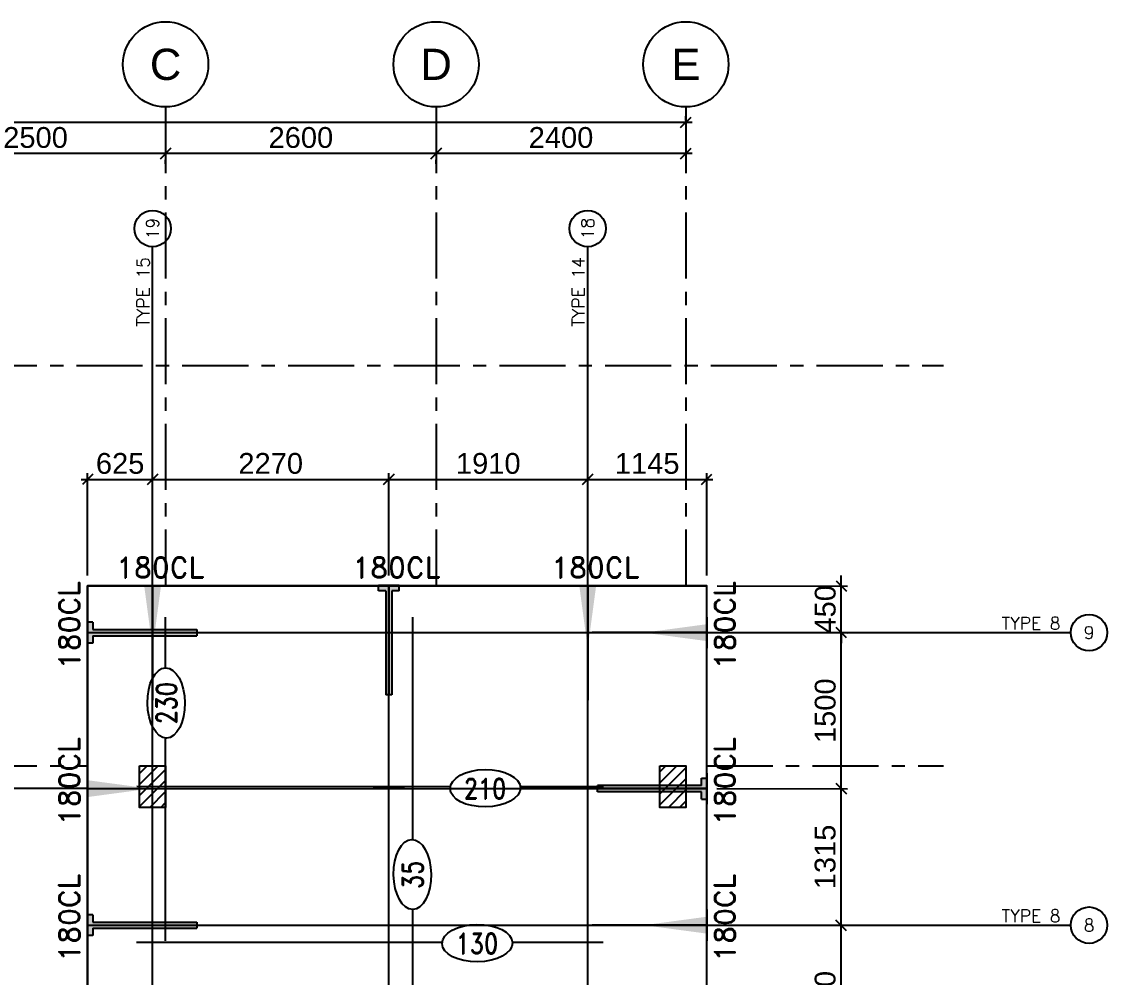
# Model space of a CAD drawing. Header units: centimetres. Extents: x 96271 to 179142, y 9855 to 112216.
# Drawn here: x 149848 to 150892, y 62187 to 63106 of the extents above; entities that cross this region are included whole.
import ezdxf
from ezdxf.enums import TextEntityAlignment as Align

# ---------------------------------------------------------------- set-up
doc = ezdxf.new("R2010")
doc.units = ezdxf.units.CM
doc.header["$LTSCALE"] = 100
doc.header["$MEASUREMENT"] = 0
doc.header["$PDSIZE"] = 0.2
doc.linetypes.add('B-11553-XREF-L+1341.1-00$0$CENTER', pattern=[50.8, 31.75, -6.35, 6.35, -6.35])
doc.layers.get('0').update_dxf_attribs({"linetype": 'CONTINUOUS'})
doc.layers.get('DEFPOINTS').update_dxf_attribs({"linetype": 'CONTINUOUS'})
for name, color, linetype in [('B-11553-XREF-L+1341.1-00$0$CCL-COLUMN', 4, 'CONTINUOUS'), ('B-11553-XREF-L+1341.1-00$0$CCL-COLUMN HATCH', 8, 'CONTINUOUS'), ('B-11553-XREF-L+1341.1-00$0$CCL-GRID BUBBLES', 7, 'CONTINUOUS'), ('B-11553-XREF-L+1341.1-00$0$CCL-GRID DIM', 3, 'CONTINUOUS'), ('B-11553-XREF-L+1341.1-00$0$CCL-GRID LINE', 8, 'B-11553-XREF-L+1341.1-00$0$CENTER'), ('B-11553-XREF-L+1341.1-00$0$CCL-SLAB EDGE', 1, 'CONTINUOUS'), ('CCL-TENDON 1 HORIZONTAL', 7, 'CONTINUOUS'), ('CCL-TENDON 1 VERTICAL', 7, 'CONTINUOUS'), ('CCL-TENDON DIM-H', 7, 'CONTINUOUS'), ('CCL-TENDON DIM-V', 1, 'CONTINUOUS'), ('CCL-TENDON HEIGHT-H', 4, 'CONTINUOUS'), ('CCL-TENDON HEIGHT-V', 4, 'CONTINUOUS'), ('CCL-TENDON TYPE-H', 3, 'CONTINUOUS'), ('CCL-TENDON TYPE-V', 3, 'CONTINUOUS'), ('CCL-TENDON-H', 8, 'CONTINUOUS'), ('CCL-TENDON-V', 8, 'CONTINUOUS'), ('cclBeamSlab', 7, 'CONTINUOUS'), ('Giff_Tendon_TendSched', 3, 'CONTINUOUS')]:
    doc.layers.add(name, color=color, linetype=linetype)
doc.styles.add('B-11553-XREF-L+1341.1-00$0$B961-5473-XREF-L8 TO L11$0$style1', font='sanss___.ttf')
doc.styles.add('B-11553-XREF-L+1341.1-00$0$style1', font='sanss___.ttf')
doc.styles.add('ROMAND', font='romand.shx', dxfattribs={"height": 10})
doc.styles.add('ROMANS_PROG', font='ROMANS.shx')
doc.styles.add('style1', font='sanss___.ttf')
doc.dimstyles.new('B-11553-XREF-L+1341.1-00$0$B961-5473-XREF-L8 TO L11$0$CCL-100', dxfattribs={"dimtxt": 200, "dimasz": 100, "dimexe": 60, "dimexo": 100, "dimgap": 50, "dimtad": 1, "dimdec": 0, "dimrnd": 5, "dimdsep": 46, "dimtxsty": 'B-11553-XREF-L+1341.1-00$0$B961-5473-XREF-L8 TO L11$0$style1', "dimblk": 'B-11553-XREF-L+1341.1-00$0$B961-5473-XREF-L8 TO L11$0$_Oblique', "dimcen": 90, "dimdle": 60, "dimclrd": 256, "dimclre": 256, "dimclrt": 2, "dimadec": 0, "dimazin": 0, "dimtfac": 1, "dimtdec": 0, "dimtix": 1, "dimtmove": 1, "dimatfit": 3, "dimfxl": 1, "dimtolj": 1, "dimarcsym": 0})
doc.dimstyles.new('CCL-100', dxfattribs={"dimtxt": 200, "dimasz": 100, "dimexe": 60, "dimexo": 100, "dimgap": 50, "dimtad": 1, "dimdec": 0, "dimrnd": 5, "dimdsep": 46, "dimtxsty": 'style1', "dimblk": 'OBLIQUE', "dimcen": 90, "dimdle": 60, "dimclrd": 256, "dimclre": 8, "dimclrt": 7, "dimadec": 0, "dimazin": 0, "dimtfac": 1, "dimtdec": 0, "dimtix": 1, "dimtmove": 1, "dimatfit": 3, "dimfxl": 1, "dimtolj": 1, "dimarcsym": 0})

# ---------------------------------------------------------------- blocks, each defined once
blk = doc.blocks.new('ccl-gu-dead_end')
h = blk.add_hatch(color=7)
h.paths.add_polyline_path([(1050, 0), (1050, 30), (50, 30), (50, 100), (0, 100), (0, 0)])
h.paths.add_polyline_path([(1050, -30), (1050, 0), (0, 0), (0, -100), (50, -100), (50, -30)])
at = {"color": 7}
for p, q in [((0, 100), (0, -100)), ((50, 100), (0, 100)), ((0, 0), (1050, 0)), ((50, 100), (50, 30)), ((50, 30), (1050, 30)), ((1050, 30), (1050, -30)), ((50, -100), (0, -100)), ((50, -30), (1050, -30)), ((50, -30), (50, -100))]:
    blk.add_line(p, q, dxfattribs=at)
blk = doc.blocks.new('ccl-gu-live_end')
at = {"color": 7}
blk.add_line((0, 0), (1100, 0), dxfattribs=at)
blk.add_solid([(603, 0), (0, 81), (0, -81)], dxfattribs=at)
blk = doc.blocks.new('2-v', base_point=(14997, 14598.9))
at = {"layer": 'CCL-TENDON-V'}
blk.add_lwpolyline([(14997, 14598.9), (14997, 15592.6), (14997, 17942.4), (14998.75, 18915.5), (15000.5, 19888.6), (14997, 21867.6), (14997, 23280.1), (14997, 24692.6), (14997, 25127.63), (14997, 26012.28), (14997, 26622.6)], dxfattribs=at)
at = {"layer": 'CCL-TENDON TYPE-V'}
for name, p, rotation in [('ccl-gu-live_end', (14997, 26622.6), 270), ('ccl-gu-dead_end', (14997, 14598.9), 90)]:
    blk.add_blockref(name, p, dxfattribs=dict(at, rotation=rotation))
blk = doc.blocks.new('3-v', base_point=(17022, 15242.6))
at = {"layer": 'CCL-TENDON-V'}
blk.add_lwpolyline([(17022, 15242.6), (17060.86, 15891.96), (17098.74, 16525.13), (17158.6, 17525.4), (17179.8, 17970.94), (17210.52, 18616.74), (17228.9, 19003.08), (17267.2, 19808.1), (17267.2, 20833), (17267.2, 21857.8), (17267.2, 23264.3), (17267.2, 24670.8), (17267.2, 25110.74), (17267.2, 26005.39), (17267.2, 26622.6)], dxfattribs=at)
at = {"layer": 'CCL-TENDON TYPE-V'}
for name, p, rotation in [('ccl-gu-dead_end', (17267.2, 26622.6), 270), ('ccl-gu-live_end', (17022, 15242.6), 86.5753021620002)]:
    blk.add_blockref(name, p, dxfattribs=dict(at, rotation=rotation))
blk = doc.blocks.new('ccl-Tend-Chair-Height-Text')
at = {"color": 4}
blk.add_ellipse((469, 6), major_axis=(469, 6), ratio=0.532883, dxfattribs=at)
at = {"color": 3, "style": 'ROMAND', "width": 0.8}
blk.add_attdef('CHAIR_HT', text='', height=275, dxfattribs=at).set_placement((466, 0), align=Align.MIDDLE)
blk = doc.blocks.new('4-v', base_point=(19178.7, 19692.6))
at = {"layer": 'CCL-TENDON-V'}
blk.add_lwpolyline([(19178.7, 19692.6), (19178.7, 20797.08), (19178.7, 21709.1), (19178.7, 23190), (19178.7, 24670.8), (19178.7, 25110.74), (19178.7, 26005.39), (19178.7, 26622.6)], dxfattribs=at)
at = {"layer": 'CCL-TENDON TYPE-V'}
for name, p, rotation in [('ccl-gu-live_end', (19178.7, 26622.6), 270), ('ccl-gu-dead_end', (19178.7, 19692.6), 90)]:
    blk.add_blockref(name, p, dxfattribs=dict(at, rotation=rotation))
blk = doc.blocks.new('14-h', base_point=(14372, 23357.8))
at = {"layer": 'CCL-TENDON-H'}
blk.add_lwpolyline([(14372, 23357.8), (15122, 23357.8), (15865.68, 23357.8), (16534.9, 23357.8), (17497, 23357.8), (18339.25, 23357.8), (19250.29, 23357.8), (20322, 23357.8)], dxfattribs=at)
at = {"layer": 'CCL-TENDON TYPE-H'}
blk.add_blockref('ccl-gu-dead_end', (14372, 23357.8), dxfattribs=at)
at = {"layer": 'CCL-TENDON TYPE-H', "rotation": 180}
blk.add_blockref('ccl-gu-live_end', (20322, 23357.8), dxfattribs=at)
blk = doc.blocks.new('15-h', base_point=(14372, 24670.8))
at = {"layer": 'CCL-TENDON-H'}
blk.add_lwpolyline([(14372, 24670.8), (15122, 24670.8), (15865.68, 24670.8), (16534.9, 24670.8), (17497, 24670.8), (18339.25, 24670.8), (19250.29, 24670.8), (20322, 24670.8)], dxfattribs=at)
at = {"layer": 'CCL-TENDON TYPE-H'}
blk.add_blockref('ccl-gu-live_end', (14372, 24670.8), dxfattribs=at)
at = {"layer": 'CCL-TENDON TYPE-H', "rotation": 180}
blk.add_blockref('ccl-gu-dead_end', (20322, 24670.8), dxfattribs=at)
blk = doc.blocks.new('16-h', base_point=(14372, 26170.8))
at = {"layer": 'CCL-TENDON-H'}
blk.add_lwpolyline([(14372, 26170.8), (15122, 26170.8), (15865.68, 26170.8), (16534.9, 26170.8), (17497, 26170.8), (18339.25, 26170.8), (19250.29, 26170.8), (20322, 26170.8)], dxfattribs=at)
at = {"layer": 'CCL-TENDON TYPE-H'}
blk.add_blockref('ccl-gu-dead_end', (14372, 26170.8), dxfattribs=at)
at = {"layer": 'CCL-TENDON TYPE-H', "rotation": 180}
blk.add_blockref('ccl-gu-live_end', (20322, 26170.8), dxfattribs=at)
blk = doc.blocks.new('B-11553-XREF-L+1341.1-00$0$B961-5473-XREF-L8 TO L11$0$_Oblique')
at = {"color": 0, "linetype": 'ByBlock', "lineweight": -2}
blk.add_line((-0.5, -0.5), (0.5, 0.5), dxfattribs=at)
blk = doc.blocks.new('*D1642')
at = {"layer": 'B-11553-XREF-L+1341.1-00$0$CCL-GRID DIM', "lineweight": -2, "transparency": 16777216}
for p, q in [((0, 18357), (0, 18397)), ((16100, 18357), (16100, 18397)), ((16160, 18337), (-60, 18337))]:
    blk.add_line(p, q, dxfattribs=at)
at = {"layer": 'DEFPOINTS', "color": 0, "transparency": 16777216}
for p in [(0, 18337), (0, 18257), (16100, 18257)]:
    blk.add_point(p, dxfattribs=at)
at = {"layer": 'B-11553-XREF-L+1341.1-00$0$CCL-GRID DIM', "lineweight": -2, "transparency": 16777216, "xscale": 100, "yscale": 100, "zscale": 100, "rotation": 180}
blk.add_blockref('B-11553-XREF-L+1341.1-00$0$B961-5473-XREF-L8 TO L11$0$_Oblique', (0, 18337), dxfattribs=at)
at = {"layer": 'B-11553-XREF-L+1341.1-00$0$CCL-GRID DIM', "lineweight": -2, "transparency": 16777216, "xscale": 100, "yscale": 100, "zscale": 100}
blk.add_blockref('B-11553-XREF-L+1341.1-00$0$B961-5473-XREF-L8 TO L11$0$_Oblique', (16100, 18337), dxfattribs=at)
at = {"layer": 'B-11553-XREF-L+1341.1-00$0$CCL-GRID DIM', "color": 7, "transparency": 16777216, "insert": (8800, 18490), "char_height": 200, "attachment_point": 5, "style": 'B-11553-XREF-L+1341.1-00$0$B961-5473-XREF-L8 TO L11$0$style1'}
blk.add_mtext('\\A1;16100', dxfattribs=at)
blk = doc.blocks.new('*D1644')
at = {"layer": 'B-11553-XREF-L+1341.1-00$0$CCL-GRID DIM', "lineweight": -2, "transparency": 16777216}
for p, q in [((11160, 18038), (8540, 18038)), ((8600, 17938), (8600, 17978)), ((11100, 17938), (11100, 17978))]:
    blk.add_line(p, q, dxfattribs=at)
at = {"layer": 'DEFPOINTS', "color": 0, "transparency": 16777216}
for p in [(8600, 18038), (8600, 18038), (11100, 18038)]:
    blk.add_point(p, dxfattribs=at)
at = {"layer": 'B-11553-XREF-L+1341.1-00$0$CCL-GRID DIM', "lineweight": -2, "transparency": 16777216, "xscale": 100, "yscale": 100, "zscale": 100, "rotation": 180}
blk.add_blockref('B-11553-XREF-L+1341.1-00$0$B961-5473-XREF-L8 TO L11$0$_Oblique', (8600, 18038), dxfattribs=at)
at = {"layer": 'B-11553-XREF-L+1341.1-00$0$CCL-GRID DIM', "lineweight": -2, "transparency": 16777216, "xscale": 100, "yscale": 100, "zscale": 100}
blk.add_blockref('B-11553-XREF-L+1341.1-00$0$B961-5473-XREF-L8 TO L11$0$_Oblique', (11100, 18038), dxfattribs=at)
at = {"layer": 'B-11553-XREF-L+1341.1-00$0$CCL-GRID DIM', "color": 7, "transparency": 16777216, "insert": (9850, 18191), "char_height": 200, "attachment_point": 5, "style": 'B-11553-XREF-L+1341.1-00$0$B961-5473-XREF-L8 TO L11$0$style1'}
blk.add_mtext('\\A1;2500', dxfattribs=at)
blk = doc.blocks.new('*D1645')
at = {"layer": 'B-11553-XREF-L+1341.1-00$0$CCL-GRID DIM', "lineweight": -2, "transparency": 16777216}
for p, q in [((13760, 18038), (11040, 18038)), ((11100, 17938), (11100, 17978)), ((13700, 17938), (13700, 17978))]:
    blk.add_line(p, q, dxfattribs=at)
at = {"layer": 'DEFPOINTS', "color": 0, "transparency": 16777216}
for p in [(11100, 18038), (11100, 18038), (13700, 18038)]:
    blk.add_point(p, dxfattribs=at)
at = {"layer": 'B-11553-XREF-L+1341.1-00$0$CCL-GRID DIM', "lineweight": -2, "transparency": 16777216, "xscale": 100, "yscale": 100, "zscale": 100, "rotation": 180}
blk.add_blockref('B-11553-XREF-L+1341.1-00$0$B961-5473-XREF-L8 TO L11$0$_Oblique', (11100, 18038), dxfattribs=at)
at = {"layer": 'B-11553-XREF-L+1341.1-00$0$CCL-GRID DIM', "lineweight": -2, "transparency": 16777216, "xscale": 100, "yscale": 100, "zscale": 100}
blk.add_blockref('B-11553-XREF-L+1341.1-00$0$B961-5473-XREF-L8 TO L11$0$_Oblique', (13700, 18038), dxfattribs=at)
at = {"layer": 'B-11553-XREF-L+1341.1-00$0$CCL-GRID DIM', "color": 7, "transparency": 16777216, "insert": (12400, 18191), "char_height": 200, "attachment_point": 5, "style": 'B-11553-XREF-L+1341.1-00$0$B961-5473-XREF-L8 TO L11$0$style1'}
blk.add_mtext('\\A1;2600', dxfattribs=at)
blk = doc.blocks.new('*D1646')
at = {"layer": 'B-11553-XREF-L+1341.1-00$0$CCL-GRID DIM', "lineweight": -2, "transparency": 16777216}
for p, q in [((16100, 18138), (16100, 18098)), ((16160, 18038), (13640, 18038)), ((13700, 17938), (13700, 17978))]:
    blk.add_line(p, q, dxfattribs=at)
at = {"layer": 'DEFPOINTS', "color": 0, "transparency": 16777216}
for p in [(13700, 18038), (13700, 18038), (16100, 18038)]:
    blk.add_point(p, dxfattribs=at)
at = {"layer": 'B-11553-XREF-L+1341.1-00$0$CCL-GRID DIM', "lineweight": -2, "transparency": 16777216, "xscale": 100, "yscale": 100, "zscale": 100, "rotation": 180}
blk.add_blockref('B-11553-XREF-L+1341.1-00$0$B961-5473-XREF-L8 TO L11$0$_Oblique', (13700, 18038), dxfattribs=at)
at = {"layer": 'B-11553-XREF-L+1341.1-00$0$CCL-GRID DIM', "lineweight": -2, "transparency": 16777216, "xscale": 100, "yscale": 100, "zscale": 100}
blk.add_blockref('B-11553-XREF-L+1341.1-00$0$B961-5473-XREF-L8 TO L11$0$_Oblique', (16100, 18038), dxfattribs=at)
at = {"layer": 'B-11553-XREF-L+1341.1-00$0$CCL-GRID DIM', "color": 7, "transparency": 16777216, "insert": (14900, 18191), "char_height": 200, "attachment_point": 5, "style": 'B-11553-XREF-L+1341.1-00$0$B961-5473-XREF-L8 TO L11$0$style1'}
blk.add_mtext('\\A1;2400', dxfattribs=at)
blk = doc.blocks.new('B-11553-XREF-L+1341.1-00$0$A')
at = {"layer": 'B-11553-XREF-L+1341.1-00$0$CCL-GRID BUBBLES'}
blk.add_circle((0, 0), 1023, dxfattribs=at)
at = {"layer": 'B-11553-XREF-L+1341.1-00$0$CCL-GRID BUBBLES', "color": 4, "style": 'B-11553-XREF-L+1341.1-00$0$style1'}
blk.add_attdef('BBL', text='', height=600, dxfattribs=at).set_placement((0, 0), align=Align.MIDDLE_CENTER)
blk = doc.blocks.new('_Oblique')
at = {"color": 0, "linetype": 'ByBlock', "lineweight": -2}
blk.add_line((-0.5, -0.5), (0.5, 0.5), dxfattribs=at)
blk = doc.blocks.new('*D1590')
at = {"layer": 'CCL-TENDON DIM-V', "color": 8, "lineweight": -2, "transparency": 16777216}
for p, q in [((14372, 26720), (14372, 27704)), ((14997, 26720), (14997, 27704))]:
    blk.add_line(p, q, dxfattribs=at)
at = {"layer": 'CCL-TENDON DIM-V', "lineweight": -2, "transparency": 16777216}
blk.add_line((14312, 27644), (15057, 27644), dxfattribs=at)
at = {"layer": 'DEFPOINTS', "color": 0, "transparency": 16777216}
for p in [(14997, 27644), (14372, 26620), (14997, 26620)]:
    blk.add_point(p, dxfattribs=at)
at = {"layer": 'CCL-TENDON DIM-V', "lineweight": -2, "transparency": 16777216, "xscale": 100, "yscale": 100, "zscale": 100, "rotation": 180}
blk.add_blockref('_Oblique', (14372, 27644), dxfattribs=at)
at = {"layer": 'CCL-TENDON DIM-V', "lineweight": -2, "transparency": 16777216, "xscale": 100, "yscale": 100, "zscale": 100}
blk.add_blockref('_Oblique', (14997, 27644), dxfattribs=at)
at = {"layer": 'CCL-TENDON DIM-V', "color": 7, "transparency": 16777216, "insert": (14685, 27797), "char_height": 200, "attachment_point": 5, "style": 'style1'}
blk.add_mtext('\\A1;625', dxfattribs=at)
blk = doc.blocks.new('*D1591')
at = {"layer": 'CCL-TENDON DIM-V', "color": 8, "lineweight": -2, "transparency": 16777216}
for p, q in [((14997, 26720), (14997, 27704)), ((17267, 26720), (17267, 27704))]:
    blk.add_line(p, q, dxfattribs=at)
at = {"layer": 'CCL-TENDON DIM-V', "lineweight": -2, "transparency": 16777216}
blk.add_line((14937, 27644), (17327, 27644), dxfattribs=at)
at = {"layer": 'DEFPOINTS', "color": 0, "transparency": 16777216}
for p in [(17267, 27644), (14997, 26620), (17267, 26620)]:
    blk.add_point(p, dxfattribs=at)
at = {"layer": 'CCL-TENDON DIM-V', "lineweight": -2, "transparency": 16777216, "xscale": 100, "yscale": 100, "zscale": 100, "rotation": 180}
blk.add_blockref('_Oblique', (14997, 27644), dxfattribs=at)
at = {"layer": 'CCL-TENDON DIM-V', "lineweight": -2, "transparency": 16777216, "xscale": 100, "yscale": 100, "zscale": 100}
blk.add_blockref('_Oblique', (17267, 27644), dxfattribs=at)
at = {"layer": 'CCL-TENDON DIM-V', "color": 7, "transparency": 16777216, "insert": (16132, 27797), "char_height": 200, "attachment_point": 5, "style": 'style1'}
blk.add_mtext('\\A1;2270', dxfattribs=at)
blk = doc.blocks.new('*D1592')
at = {"layer": 'CCL-TENDON DIM-V', "color": 8, "lineweight": -2, "transparency": 16777216}
for p, q in [((17267, 26720), (17267, 27704)), ((19179, 26720), (19179, 27704))]:
    blk.add_line(p, q, dxfattribs=at)
at = {"layer": 'CCL-TENDON DIM-V', "lineweight": -2, "transparency": 16777216}
blk.add_line((17207, 27644), (19239, 27644), dxfattribs=at)
at = {"layer": 'DEFPOINTS', "color": 0, "transparency": 16777216}
for p in [(19179, 27644), (17267, 26620), (19179, 26620)]:
    blk.add_point(p, dxfattribs=at)
at = {"layer": 'CCL-TENDON DIM-V', "lineweight": -2, "transparency": 16777216, "xscale": 100, "yscale": 100, "zscale": 100, "rotation": 180}
blk.add_blockref('_Oblique', (17267, 27644), dxfattribs=at)
at = {"layer": 'CCL-TENDON DIM-V', "lineweight": -2, "transparency": 16777216, "xscale": 100, "yscale": 100, "zscale": 100}
blk.add_blockref('_Oblique', (19179, 27644), dxfattribs=at)
at = {"layer": 'CCL-TENDON DIM-V', "color": 7, "transparency": 16777216, "insert": (18223, 27797), "char_height": 200, "attachment_point": 5, "style": 'style1'}
blk.add_mtext('\\A1;1910', dxfattribs=at)
blk = doc.blocks.new('*D1593')
at = {"layer": 'CCL-TENDON DIM-V', "color": 8, "lineweight": -2, "transparency": 16777216}
for p, q in [((19179, 26720), (19179, 27704)), ((20322, 26720), (20322, 27704))]:
    blk.add_line(p, q, dxfattribs=at)
at = {"layer": 'CCL-TENDON DIM-V', "lineweight": -2, "transparency": 16777216}
blk.add_line((19119, 27644), (20382, 27644), dxfattribs=at)
at = {"layer": 'DEFPOINTS', "color": 0, "transparency": 16777216}
for p in [(20322, 27644), (19179, 26620), (20322, 26620)]:
    blk.add_point(p, dxfattribs=at)
at = {"layer": 'CCL-TENDON DIM-V', "lineweight": -2, "transparency": 16777216, "xscale": 100, "yscale": 100, "zscale": 100, "rotation": 180}
blk.add_blockref('_Oblique', (19179, 27644), dxfattribs=at)
at = {"layer": 'CCL-TENDON DIM-V', "lineweight": -2, "transparency": 16777216, "xscale": 100, "yscale": 100, "zscale": 100}
blk.add_blockref('_Oblique', (20322, 27644), dxfattribs=at)
at = {"layer": 'CCL-TENDON DIM-V', "color": 7, "transparency": 16777216, "insert": (19750, 27797), "char_height": 200, "attachment_point": 5, "style": 'style1'}
blk.add_mtext('\\A1;1145', dxfattribs=at)
blk = doc.blocks.new('*D1598')
at = {"layer": 'CCL-TENDON DIM-H', "lineweight": -2, "transparency": 16777216}
blk.add_line((21613, 21797), (21614, 23417), dxfattribs=at)
at = {"layer": 'CCL-TENDON DIM-H', "color": 8, "lineweight": -2, "transparency": 16777216}
for p, q in [((20421, 23358), (21674, 23357)), ((20420, 21858), (21673, 21857))]:
    blk.add_line(p, q, dxfattribs=at)
at = {"layer": 'DEFPOINTS', "color": 0, "transparency": 16777216}
for p in [(20321, 23358), (21614, 23357), (20320, 21858)]:
    blk.add_point(p, dxfattribs=at)
at = {"layer": 'CCL-TENDON DIM-H', "lineweight": -2, "transparency": 16777216, "xscale": 100, "yscale": 100, "zscale": 100}
for p, rotation in [((21614, 23357), 89.97766246523977), ((21613, 21857), 269.9776624652397)]:
    blk.add_blockref('_Oblique', p, dxfattribs=dict(at, rotation=rotation))
at = {"layer": 'CCL-TENDON DIM-H', "color": 7, "transparency": 16777216, "insert": (21461, 22607), "char_height": 200, "attachment_point": 5, "rotation": 89.9777, "style": 'style1'}
blk.add_mtext('\\A1;1500', dxfattribs=at)
blk = doc.blocks.new('*D1599')
at = {"layer": 'CCL-TENDON DIM-H', "lineweight": -2, "transparency": 16777216}
blk.add_line((21614, 23297), (21615, 24730), dxfattribs=at)
at = {"layer": 'CCL-TENDON DIM-H', "color": 8, "lineweight": -2, "transparency": 16777216}
for p, q in [((20421, 24671), (21675, 24670)), ((20421, 23358), (21674, 23357))]:
    blk.add_line(p, q, dxfattribs=at)
at = {"layer": 'DEFPOINTS', "color": 0, "transparency": 16777216}
for p in [(20321, 24671), (21615, 24670), (20321, 23358)]:
    blk.add_point(p, dxfattribs=at)
at = {"layer": 'CCL-TENDON DIM-H', "lineweight": -2, "transparency": 16777216, "xscale": 100, "yscale": 100, "zscale": 100}
for p, rotation in [((21615, 24670), 89.97766246523966), ((21614, 23357), 269.9776624652396)]:
    blk.add_blockref('_Oblique', p, dxfattribs=dict(at, rotation=rotation))
at = {"layer": 'CCL-TENDON DIM-H', "color": 7, "transparency": 16777216, "insert": (21461, 24014), "char_height": 200, "attachment_point": 5, "rotation": 89.9777, "style": 'style1'}
blk.add_mtext('\\A1;1315', dxfattribs=at)
blk = doc.blocks.new('*D1600')
at = {"layer": 'CCL-TENDON DIM-H', "lineweight": -2, "transparency": 16777216}
blk.add_line((21615, 24610), (21615, 26230), dxfattribs=at)
at = {"layer": 'CCL-TENDON DIM-H', "color": 8, "lineweight": -2, "transparency": 16777216}
for p, q in [((20422, 26171), (21675, 26170)), ((20421, 24671), (21675, 24670))]:
    blk.add_line(p, q, dxfattribs=at)
at = {"layer": 'DEFPOINTS', "color": 0, "transparency": 16777216}
for p in [(20322, 26171), (21615, 26170), (20321, 24671)]:
    blk.add_point(p, dxfattribs=at)
at = {"layer": 'CCL-TENDON DIM-H', "lineweight": -2, "transparency": 16777216, "xscale": 100, "yscale": 100, "zscale": 100}
for p, rotation in [((21615, 26170), 89.97766246523963), ((21615, 24670), 269.9776624652396)]:
    blk.add_blockref('_Oblique', p, dxfattribs=dict(at, rotation=rotation))
at = {"layer": 'CCL-TENDON DIM-H', "color": 7, "transparency": 16777216, "insert": (21462, 25420), "char_height": 200, "attachment_point": 5, "rotation": 89.9777, "style": 'style1'}
blk.add_mtext('\\A1;1500', dxfattribs=at)
blk = doc.blocks.new('*D1601')
at = {"layer": 'CCL-TENDON DIM-H', "lineweight": -2, "transparency": 16777216}
for p, q in [((21615, 26619), (21615, 26719)), ((21615, 26170), (21615, 26619)), ((21615, 26170), (21615, 26070))]:
    blk.add_line(p, q, dxfattribs=at)
at = {"layer": 'CCL-TENDON DIM-H', "color": 8, "lineweight": -2, "transparency": 16777216}
for p, q in [((20422, 26620), (21675, 26619)), ((20422, 26171), (21675, 26170))]:
    blk.add_line(p, q, dxfattribs=at)
at = {"layer": 'DEFPOINTS', "color": 0, "transparency": 16777216}
for p in [(20322, 26620), (21615, 26619), (20322, 26171)]:
    blk.add_point(p, dxfattribs=at)
at = {"layer": 'CCL-TENDON DIM-H', "lineweight": -2, "transparency": 16777216, "xscale": 100, "yscale": 100, "zscale": 100}
for p, rotation in [((21615, 26619), 269.9776624652399), ((21615, 26170), 89.97766246523989)]:
    blk.add_blockref('_Oblique', p, dxfattribs=dict(at, rotation=rotation))
at = {"layer": 'CCL-TENDON DIM-H', "color": 7, "transparency": 16777216, "insert": (21462, 26395), "char_height": 200, "attachment_point": 5, "rotation": 89.9777, "style": 'style1'}
blk.add_mtext('\\A1;450', dxfattribs=at)
blk = doc.blocks.new('B-11553-XREF-L+1341.1-00', base_point=(3.4, 3.6))
at = {"layer": 'B-11553-XREF-L+1341.1-00$0$CCL-COLUMN HATCH'}
h = blk.add_hatch(dxfattribs=at)
h.set_pattern_fill('ANSI31', color=256, scale=600, style=0)
h.paths.add_polyline_path([(10850, 12150), (11100, 12150), (11100, 11750), (10850, 11750)])
h = blk.add_hatch(dxfattribs=at)
h.set_pattern_fill('ANSI31', color=256, scale=600, style=0)
h.paths.add_polyline_path([(15850, 12150), (16100, 12150), (16100, 11750), (15850, 11750)])
at = {"layer": 'B-11553-XREF-L+1341.1-00$0$CCL-COLUMN'}
for points in [[(10850, 12150), (11100, 12150), (11100, 11750), (10850, 11750)], [(15850, 12150), (16100, 12150), (16100, 11750), (15850, 11750)]]:
    blk.add_lwpolyline(points, close=True, dxfattribs=at)
at = {"layer": 'B-11553-XREF-L+1341.1-00$0$CCL-GRID LINE', "ltscale": 0.2}
for p, q in [((11100, 18485.7), (11100, 13880)), ((13700, 18485.7), (13700, 13880)), ((16100, 18485.7), (16100, 13880)), ((-4995.5, 16000), (18575.6, 16000)), ((-4995.5, 12150), (10350, 12150)), ((16300, 12150), (18575.6, 12150))]:
    blk.add_line(p, q, dxfattribs=at)
at = {"layer": 'B-11553-XREF-L+1341.1-00$0$CCL-SLAB EDGE'}
blk.add_lwpolyline([(16300, 8850), (16300, 13880), (10350, 13880), (10350, 8500), (8850, 8500), (8850, 11200), (0, 11200), (0, 0), (8850, 0), (8850, 2850), (10850, 2850), (10850, 1000), (13550, 1000), (13550, 2500), (16100, 2500), (16100, 6950), (16300, 6950), (16300, 8850)], dxfattribs=at)
at = {"layer": 'B-11553-XREF-L+1341.1-00$0$CCL-GRID BUBBLES'}
ref = blk.add_blockref('B-11553-XREF-L+1341.1-00$0$A', (11100, 18895.7), dxfattribs=dict(at, xscale=0.400977994000641, yscale=0.400977994000641, zscale=0.400977994000641))
ref.add_attrib('BBL', 'C', dxfattribs={"color": 4, "height": 300, "style": 'B-11553-XREF-L+1341.1-00$0$style1'}).set_placement((11100, 18895.7), align=Align.MIDDLE_CENTER)
ref = blk.add_blockref('B-11553-XREF-L+1341.1-00$0$A', (13700, 18895.7), dxfattribs=dict(at, xscale=0.400977994000641, yscale=0.400977994000641, zscale=0.400977994000641))
ref.add_attrib('BBL', 'D', dxfattribs={"color": 4, "height": 300, "style": 'B-11553-XREF-L+1341.1-00$0$style1'}).set_placement((13700, 18895.7), align=Align.MIDDLE_CENTER)
ref = blk.add_blockref('B-11553-XREF-L+1341.1-00$0$A', (16100, 18895.7), dxfattribs=dict(at, xscale=0.400977994000641, yscale=0.400977994000641, zscale=0.400977994000641))
ref.add_attrib('BBL', 'E', dxfattribs={"color": 4, "height": 300, "style": 'B-11553-XREF-L+1341.1-00$0$style1'}).set_placement((16100, 18895.7), align=Align.MIDDLE_CENTER)
at = {"layer": 'B-11553-XREF-L+1341.1-00$0$CCL-GRID DIM'}
dim = blk.add_linear_dim(base=(0, 18336.6), p1=(16100, 18256.6), p2=(0, 18256.6), dimstyle='B-11553-XREF-L+1341.1-00$0$B961-5473-XREF-L8 TO L11$0$CCL-100', override={"dimclrt": 7}, dxfattribs=at)
dim.commit()
dim.dimension.update_dxf_attribs({"geometry": '*D1642', "text_midpoint": (8800, 18336.6), "dimtype": 128})
for base, p1, p2, picture, middle in [((8600, 18038), (11100, 18038), (8600, 18038), '*D1644', (9850, 18191)), ((11100, 18038), (13700, 18038), (11100, 18038), '*D1645', (12400, 18191.1)), ((13700, 18038), (16100, 18038), (13700, 18038), '*D1646', (14900, 18191))]:
    dim = blk.add_linear_dim(base=base, p1=p1, p2=p2, dimstyle='B-11553-XREF-L+1341.1-00$0$B961-5473-XREF-L8 TO L11$0$CCL-100', override={"dimclrt": 7}, dxfattribs=at)
    dim.commit()
    dim.dimension.update_dxf_attribs({"geometry": picture, "text_midpoint": middle})
blk = doc.blocks.new('A$C173F2883')
at = {"layer": 'CCL-TENDON HEIGHT-H', "color": 0}
for p, q in [((16165.6, 15396.7), (16165.6, 15696.7)), ((16915.6, 15208.2), (16915.6, 15696.7)), ((16915.6, 15208.2), (16915.6, 15696.7)), ((16915.6, 15208.2), (16915.6, 15696.7)), ((19290.6, 13559.1), (19290.6, 15696.7)), ((19290.6, 13559.1), (19290.6, 15696.7)), ((19290.6, 13559.1), (19290.6, 15696.7)), ((22115.6, 15696.7), (22115.6, 15396.7)), ((16915.6, 12583.7), (16915.6, 14532.8)), ((16915.6, 12583.7), (16915.6, 14532.8)), ((16915.6, 12583.7), (16915.6, 14532.8)), ((16165.6, 13896.7), (16165.6, 14196.7)), ((16915.6, 13896.7), (16915.6, 14196.7)), ((16915.6, 13896.7), (16915.6, 14196.7)), ((16915.6, 13896.7), (16915.6, 14196.7)), ((19290.6, 13896.7), (19290.6, 14196.7)), ((19290.6, 13896.7), (19290.6, 14196.7)), ((19290.6, 13896.7), (19290.6, 14196.7)), ((22115.6, 14196.7), (22115.6, 13896.7)), ((16165.6, 12583.7), (16165.6, 12883.7)), ((16915.6, 12583.7), (16915.6, 12883.7)), ((16915.6, 12583.7), (16915.6, 12883.7)), ((16915.6, 12583.7), (16915.6, 12883.7)), ((19290.6, 12583.7), (19290.6, 12883.7)), ((19290.6, 12583.7), (19290.6, 12883.7)), ((19290.6, 12583.7), (19290.6, 12883.7)), ((19290.6, 11085), (19290.6, 12883.7)), ((19290.6, 11085), (19290.6, 12883.7)), ((19290.6, 11085), (19290.6, 12883.7)), ((22115.6, 12883.7), (22115.6, 12583.7))]:
    blk.add_line(p, q, dxfattribs=at)
at = {"layer": 'CCL-TENDON HEIGHT-V', "color": 0}
for p, q in [((16640.6, 15998.5), (16940.6, 15998.5)), ((18910.8, 15998.5), (19210.8, 15998.5)), ((20822.3, 15998.5), (21122.3, 15998.5)), ((19651.9, 14065.4), (16640.6, 14068.5)), ((19651.9, 14065.4), (16640.6, 14068.5)), ((19651.9, 14065.4), (16640.6, 14068.5)), ((19210.8, 14046.7), (18910.8, 14046.7)), ((19210.8, 14046.7), (18910.8, 14046.7)), ((19210.8, 14046.7), (18910.8, 14046.7)), ((21123.6, 14064), (20325.4, 14064.8)), ((21123.6, 14064), (20325.4, 14064.8)), ((21123.6, 14064), (20325.4, 14064.8)), ((21122.3, 14046.7), (20822.3, 14046.7)), ((21122.3, 14046.7), (20822.3, 14046.7)), ((21122.3, 14046.7), (20822.3, 14046.7)), ((19573, 12565.9), (16635.3, 12565.9)), ((21122.3, 12565.9), (20248.5, 12565.9))]:
    blk.add_line(p, q, dxfattribs=at)
at = {"layer": 'CCL-TENDON TYPE-H'}
for p, q in [((22115.6, 15546.7), (25615.6, 15546.7)), ((16165.6, 14046.7), (2314.9, 14046.7)), ((22115.6, 12733.7), (25615.6, 12733.7))]:
    blk.add_line(p, q, dxfattribs=at)
for centre in [(25790.6, 15546.7), (25790.6, 12733.7)]:
    blk.add_circle(centre, 175, dxfattribs=at)
at = {"layer": 'CCL-TENDON TYPE-V'}
for p, q in [((16790.6, 15998.5), (16790.6, 19257.5)), ((20972.3, 15998.5), (20972.3, 19257.5))]:
    blk.add_line(p, q, dxfattribs=at)
for centre in [(16790.6, 19432.5), (20972.3, 19432.5)]:
    blk.add_circle(centre, 175, dxfattribs=at)
at = {"layer": 'cclBeamSlab'}
blk.add_lwpolyline([(16663.6, 10615.9), (16163.6, 10615.9), (16163.6, 15995.9), (22113.6, 15995.9), (22113.6, 10865.9), (21063.6, 10865.9), (21063.6, 9065.9), (19563.6, 9065.9), (19563.6, 7865.9), (20463.6, 7865.9), (20463.6, 6065.9), (19263.6, 6065.9), (19263.6, 4615.9), (18663.6, 4615.9), (18413.6, 4615.9), (18413.6, 4965.9), (16913.6, 4965.9), (16663.6, 4965.9)], close=True, dxfattribs=at)
at = {"layer": 'CCL-TENDON 1 HORIZONTAL'}
for name, p in [('16-h', (16165.6, 15546.7)), ('15-h', (16165.6, 14046.7)), ('14-h', (16165.6, 12733.7))]:
    blk.add_blockref(name, p, dxfattribs=at)
at = {"layer": 'CCL-TENDON 1 HORIZONTAL', "xscale": 0.72, "yscale": 0.72, "zscale": 0.72, "rotation": 90}
for p, values in [((16924.7, 14532.5), {'CHAIR_HT': '230'}), ((19290.6, 12883.7), {'CHAIR_HT': '35'})]:
    blk.add_blockref('ccl-Tend-Chair-Height-Text', p, dxfattribs=at).add_auto_attribs(values)
at = {"layer": 'CCL-TENDON 1 VERTICAL'}
for name, p in [('2-v', (16790.6, 3974.8)), ('3-v', (18815.6, 4618.5)), ('4-v', (20972.3, 9068.5))]:
    blk.add_blockref(name, p, dxfattribs=at)
at = {"layer": 'CCL-TENDON 1 VERTICAL', "xscale": 0.72, "yscale": 0.72, "zscale": 0.72}
for p, values in [((19650.2, 14046.2), {'CHAIR_HT': '210'}), ((19572.7, 12556.7), {'CHAIR_HT': '130'})]:
    blk.add_blockref('ccl-Tend-Chair-Height-Text', p, dxfattribs=at).add_auto_attribs(values)
at = {"layer": 'Giff_Tendon_TendSched'}
blk.add_blockref('B-11553-XREF-L+1341.1-00', (5818.9, 2119.5), dxfattribs=at)
at = {"layer": 'CCL-TENDON HEIGHT-H', "style": 'ROMAND'}
for p in [(16090.6, 15196.7), (22390.6, 15196.7), (16090.6, 13696.7), (22390.6, 13696.7), (16090.6, 12383.7), (22390.6, 12383.7)]:
    blk.add_text('180CL', height=200, rotation=90, dxfattribs=at).set_placement(p)
at = {"layer": 'CCL-TENDON HEIGHT-V', "style": 'ROMAND'}
for p in [(16440.6, 16073.5), (18710.8, 16073.5), (20622.3, 16073.5)]:
    blk.add_text('180CL', height=200, dxfattribs=at).set_placement(p)
at = {"layer": 'CCL-TENDON TYPE-H', "style": 'ROMANS_PROG'}
for p in [(25515.6, 15576.7), (25515.6, 12763.7)]:
    blk.add_text('TYPE 8', height=120, dxfattribs=at).set_placement(p, align=Align.RIGHT)
for s, p in [('9', (25790.6, 15546.7)), ('8', (25790.6, 12733.7))]:
    blk.add_text(s, height=120, dxfattribs=at).set_placement(p, align=Align.MIDDLE)
at = {"layer": 'CCL-TENDON TYPE-V', "style": 'ROMANS_PROG'}
for s, p in [('19', (16790.6, 19432.5)), ('18', (20972.3, 19432.5))]:
    blk.add_text(s, height=120, rotation=90, dxfattribs=at).set_placement(p, align=Align.MIDDLE)
for s, p in [('TYPE 15', (16760.6, 19157.5)), ('TYPE 14', (20942.3, 19157.5))]:
    blk.add_text(s, height=120, rotation=90, dxfattribs=at).set_placement(p, align=Align.RIGHT)
at = {"layer": 'CCL-TENDON DIM-H'}
for p1, p2, picture, middle in [((22115.4, 15546.7), (22115.6, 15995.9), '*D1601', (23255.8, 15770.8)), ((22114.8, 14046.7), (22115.4, 15546.7), '*D1600', (23255.4, 14796.2)), ((22114.3, 12733.7), (22114.8, 14046.7), '*D1599', (23254.7, 13389.7))]:
    dim = blk.add_aligned_dim(p1=p1, p2=p2, distance=-1293.3, dimstyle='CCL-100', override={"dimclrt": 7}, dxfattribs=at)
    dim.commit()
    dim.dimension.update_dxf_attribs({"geometry": picture, "text_midpoint": middle, "insert": (1793.6, -10624.1)})
dim = blk.add_aligned_dim(p1=(22113.7, 11233.7), p2=(22114.3, 12733.7), distance=-1293.3, dimstyle='CCL-100', dxfattribs=at)
dim.commit()
dim.dimension.update_dxf_attribs({"geometry": '*D1598', "text_midpoint": (23254.3, 11983.2), "insert": (1793.6, -10624.1)})
at = {"layer": 'CCL-TENDON DIM-V'}
for p1, p2, distance, picture, middle, set_off in [((16165.6, 15995.9), (16790.6, 15995.9), 1023.6, '*D1590', (16478.1, 17172.6), (1793.6, -10624.1)), ((16790.6, 15995.9), (19060.8, 15995.9), 1023.6, '*D1591', (17925.7, 17172.5), (1793.6, -10624.1)), ((19060.7580757, 15995.8598364), (20972.2580757, 15995.8598364), 1023.5730184, '*D1592', (20016.5080757, 17172.4506875), (1793.5580757, -10624.1401636)), ((20972.3, 15995.9), (22115.6, 15995.9), 1023.6, '*D1593', (21543.9, 17172.5), (1793.6, -10624.1))]:
    dim = blk.add_aligned_dim(p1=p1, p2=p2, distance=distance, dimstyle='CCL-100', override={"dimclrt": 7}, dxfattribs=at)
    dim.commit()
    dim.dimension.update_dxf_attribs({"geometry": picture, "text_midpoint": middle, "insert": set_off})

msp = doc.modelspace()

# ---------------------------------------------------------------- block references
at = {"xscale": 0.1, "yscale": 0.1, "zscale": 0.1}
msp.add_blockref('A$C173F2883', (148295.204, 60963.743), dxfattribs=at)

doc.saveas('drawing.dxf')
